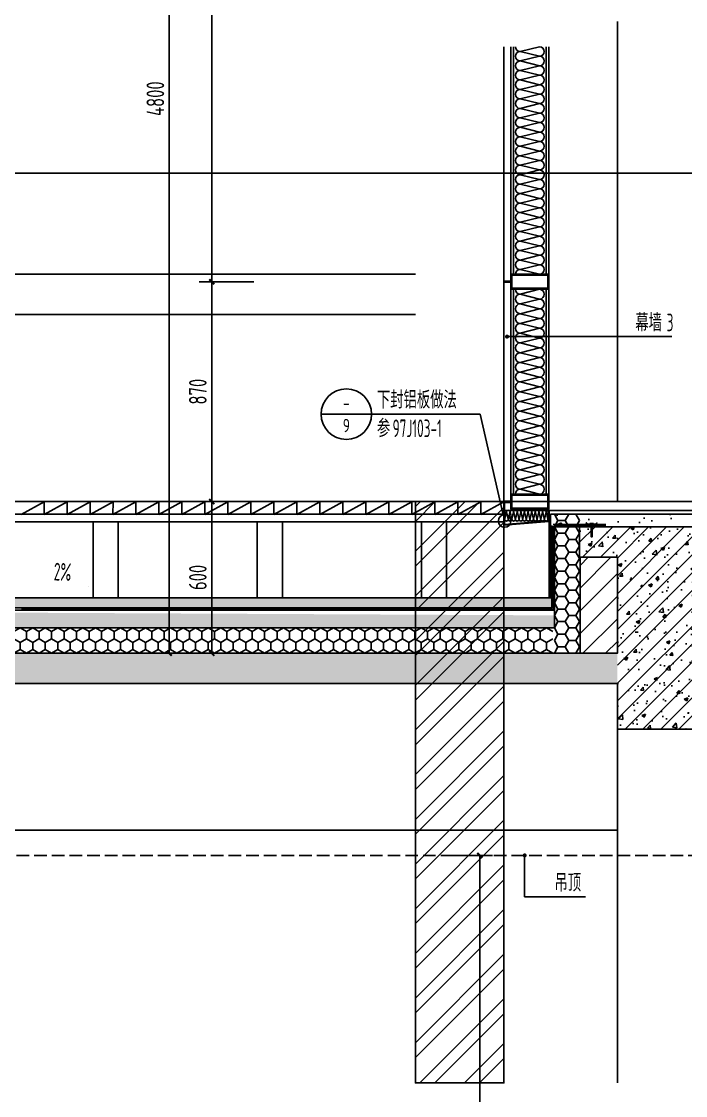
# Model space of a CAD drawing. Extents: x 198753 to 882193, y -399300 to 132460.
# Drawn here: x 384666 to 387296, y -67295 to -63045 of the extents above; entities that cross this region are included whole.
import ezdxf
from ezdxf.enums import TextEntityAlignment as Align

# ---------------------------------------------------------------- set-up
doc = ezdxf.new("R2010")
doc.units = 0
doc.header["$LTSCALE"] = 1000
doc.header["$MEASUREMENT"] = 0
doc.linetypes.add('DASH', pattern=[0.35, 0.25, -0.1])
doc.linetypes.add('DOTE', pattern=[2.42, 2, -0.2, 0.02, -0.2])
for name, color, linetype in [('00-图签', 7, 'Continuous'), ('01-标注_尺寸', 124, 'Continuous'), ('01-标注_符号', 200, 'Continuous'), ('02-TEXT_标注', 130, 'Continuous'), ('05-填充_156', 156, 'Continuous'), ('05-填充_天正', 26, 'Continuous'), ('A-D-玻璃剖线', 130, 'Continuous'), ('A-D-金属剖线', 200, 'Continuous'), ('A-D-金属看线', 205, 'Continuous'), ('A-O_屋面', 201, 'Continuous'), ('A-O_防水层', 222, 'Continuous'), ('A-STR-面层', 191, 'Continuous'), ('A-SUR_保温', 222, 'Continuous'), ('A-SUR_看线', 231, 'Continuous'), ('A-SUR_面层', 191, 'Continuous'), ('A-TECH_结构', 21, 'Continuous'), ('A-金属背板', 30, 'Continuous'), ('A_AXIS-轴线', 36, 'DOTE'), ('A_STR-砌块墙', 121, 'Continuous'), ('A_STR-砼墙', 51, 'Continuous'), ('A_STR-砼柱', 51, 'Continuous'), ('构造物', 145, 'Continuous'), ('钢龙骨', 173, 'Continuous')]:
    doc.layers.add(name, color=color, linetype=linetype)
doc.layers.add('04-不打印_辅助线', color=165, linetype='Continuous', plot=False)
doc.styles.add('_TCH_DIM', font='ROS1', dxfattribs={"width": 0.8, "bigfont": 'JD'})
doc.styles.add('_TCH_DIM_T3', font='ROS1', dxfattribs={"width": 0.8, "bigfont": 'JD'})
doc.dimstyles.new('_TCH_ARCH&&20', dxfattribs={"dimtxt": 70, "dimasz": 20, "dimexe": 50, "dimexo": 60, "dimgap": 20, "dimtad": 1, "dimdec": 0, "dimzin": 0, "dimdsep": 46, "dimtxsty": '_TCH_DIM_T3', "dimblk": 'ARCHTICK', "dimcen": 0.09, "dimclrt": 4, "dimazin": 2, "dimtfac": 1, "dimtdec": 0, "dimtix": 1, "dimtmove": 2, "dimatfit": 3, "dimfxl": 0, "dimtolj": 1, "dimtzin": 0, "dimarcsym": 0})
pattern_1 = [(45, (0, 0), (-35.355339, 35.355339), []), (50, (0, 0), (143.452037, -12.550427), [15, -165]), (355, (0, 0), (-27.750267, 150.438427), [12, -132]), (100.4514, (11.95, -1.05), (115.701876, 137.88791), [12.74804, -140.22842]), (46.1842, (0, 40), (213.44821, -33.1038), [22.5, -247.5]), (96.6356, (17.79, 37.24), (186.93254, 194.82357), [19.12206, -210.3426]), (351.1842, (0, 40), (186.93239, 194.82372), [18, -198]), (21, (20, 30), (119.38141, -80.523778), [15, -165]), (326, (20, 30), (48.663066, 145.03001), [12, -132]), (71.4514, (29.95, 23.29), (168.044526, 64.5061), [12.74804, -140.22842]), (37.5, (0, 0), (2.431971, 66.578771), [0, -130.4, 0, -134, 0, -132.5]), (7.5, (0, 0), (52.613907, 78.882342), [0, -76.4, 0, -127.4, 0, -50.5]), (327.5, (-44.6, 0), (106.764487, -4.510974), [0, -50, 0, -156, 0, -207]), (317.5, (-64.6, 0), (116.637234, 20.020996), [0, -65, 0, -103.6, 0, -147])]

# ---------------------------------------------------------------- blocks, each defined once
blk = doc.blocks.new('A$C643B6CAF')
at = {"layer": '钢龙骨', "const_width": 10}
blk.add_lwpolyline([(0, -1.6), (-28, -1.6)], dxfattribs=at)
at = {"layer": '钢龙骨'}
for points in [[(0, 28.4), (0, -31.6), (150, -31.6), (150, 28.4)], [(4, 24.4), (4, -27.6), (146, -27.6), (146, 24.4)]]:
    blk.add_lwpolyline(points, close=True, dxfattribs=at)
blk = doc.blocks.new('$LinePat$岩棉板')
at = {"color": 0}
for p, q in [((0, -17), (12, -67)), ((12, -67), (24, -17))]:
    blk.add_line(p, q, dxfattribs=at)
for centre, start, end in [((12, -17), 0, 180), ((0, -67), 270, 0), ((24, -67), 180, 270)]:
    blk.add_arc(centre, 12, start, end, dxfattribs=at)
at = {"layer": 'Defpoints'}
blk.add_point((0, 0.1), dxfattribs=at)
at = {"layer": 'Defpoints', "color": 0}
blk.add_point((24, -84), dxfattribs=at)
blk = doc.blocks.new('jrsjyur')
at = {"layer": '01-标注_符号'}
for p, q in [((-523.7, 346.2), (-723.7, 346.2)), ((-94.1, 346.2), (-523.7, 346.2)), ((-2.5, -52.5), (-94.1, 346.2))]:
    blk.add_line(p, q, dxfattribs=at)
for centre, radius in [((-623.7, 346.2), 100), ((3, -76.5), 24.7)]:
    blk.add_circle(centre, radius, dxfattribs=at)
at = {"layer": 'A-D-玻璃剖线'}
blk.add_lwpolyline([(0, 1800), (0, 0), (28, 0), (28, 1800)], dxfattribs=at)
at = {"layer": 'A-D-金属剖线'}
blk.add_lwpolyline([(178, -35), (178, -78.7), (0, -93.7), (0, 0), (28, 0), (28, -3), (3, -3), (3, -90.3), (175, -76.1), (175, -35), (178, -35)], dxfattribs=at)
at = {"layer": '钢龙骨'}
blk.add_lwpolyline([(178, 1800), (178, 0)], dxfattribs=at)
at = {"layer": 'A-SUR_保温', "xscale": 0.5966378461661732, "yscale": 0.5941895062325717, "zscale": 0.5941895062325717, "rotation": 179.999999999983}
for p in [(17.3, -80), (31.6, -80), (46, -80), (60.3, -80), (74.6, -80), (88.9, -80), (103.2, -80), (117.6, -80), (131.9, -80), (146.2, -80), (160.5, -80), (174.8, -80)]:
    blk.add_blockref('$LinePat$岩棉板', p, dxfattribs=at)
at = {"layer": '钢龙骨'}
blk.add_blockref('A$C643B6CAF', (28, 1.6), dxfattribs=at)
at = {"layer": '02-TEXT_标注', "style": '_TCH_DIM'}
for s, height, width, p in [('下封铝板做法', 69.46, 0.8, (-502.7, 368.3)), ('参', 69.5, 0.8, (-502.7, 255.2)), ('97J103-1', 70, 0.64, (-440.6, 255.2))]:
    blk.add_text(s, height=height, dxfattribs=dict(at, width=width)).set_placement(p)
for s, p, p2 in [('-', (-637.8, 364.6), (-609.5, 364.6)), ('9', (-637.8, 274.8), (-609.5, 274.8))]:
    blk.add_text(s, height=53, dxfattribs=at).set_placement(p, p2, align=Align.FIT)
blk = doc.blocks.new('*U174')
at = {"layer": '05-填充_156'}
h = blk.add_hatch(dxfattribs=at)
h.set_pattern_fill('金属', color=256, scale=50)
h.set_pattern_definition([(45, (-150, -1800), (-88.388, 88.388), []), (45, (-91.07, -1800), (-88.388, 88.388), [])])
h.paths.add_polyline_path([(-350, 0), (0, 0), (0, -2300), (-350, -2300)])
at = {"layer": 'A-SUR_看线', "color": 8}
blk.add_lwpolyline([(-350, 0), (0, 0), (0, -2300), (-350, -2300)], close=True, dxfattribs=at)
blk = doc.blocks.new('A$C1C2A6847')
for p, q in [((52, 23.1), (55, 28.3)), ((52, 19.1), (55, 14)), ((55, 28.3), (55, 14))]:
    blk.add_line(p, q)
for points in [[(0, 21.1), (2, 23.1), (52, 23.1), (52, 19.1), (2, 19.1), (0, 21.1)], [(56, 42.1), (51, 37.1), (51, 5.1), (56, 0.1)], [(56.7, 41.4), (52, 36.7), (52, 26.6)], [(52, 25.6), (52, 16.6)], [(52, 15.6), (52, 5.6), (56.7, 0.9)]]:
    blk.add_lwpolyline(points)
for centre, start, end in [((52, 26.1), 270, 90), ((52, 16.1), 270, 90), ((56.4, 41.8), 315, 135), ((56.4, 0.5), 225, 45)]:
    blk.add_arc(centre, 0.5, start, end)
blk = doc.blocks.new('*U165')
at = {"layer": 'A-金属背板'}
for points in [[(0, -900), (0, 0)], [(10, 0), (10, -900)], [(140, -900), (140, 0)], [(150, 0), (150, -900)]]:
    blk.add_lwpolyline(points, dxfattribs=at)
at = {"layer": 'A-SUR_保温', "xscale": 1.562499998697917, "yscale": 1.544892716204687, "zscale": 1.544892716204687, "rotation": 269.9999999999898}
for p in [(140, 0), (140, -37.5), (140, -75), (140, -112.5), (140, -150), (140, -187.5), (140, -225), (140, -262.5), (140, -300), (140, -337.5), (140, -375), (140, -412.5), (140, -450), (140, -487.5), (140, -525), (140, -562.5), (140, -600), (140, -637.5), (140, -675), (140, -712.5), (140, -750), (140, -787.5), (140, -825), (140, -862.5)]:
    blk.add_blockref('$LinePat$岩棉板', p, dxfattribs=at)
blk = doc.blocks.new('*U166')
at = {"layer": 'A-金属背板'}
for points in [[(0, -810.3), (0, 0)], [(10, 0), (10, -810.3)], [(140, -810.3), (140, 0)], [(150, 0), (150, -810.3)]]:
    blk.add_lwpolyline(points, dxfattribs=at)
at = {"layer": 'A-SUR_保温', "xscale": 1.607755737601818, "yscale": 1.544892716204687, "zscale": 1.544892716204687, "rotation": 269.9999999999879}
for p in [(140, 0), (140, -38.6), (140, -77.2), (140, -115.8), (140, -154.3), (140, -192.9), (140, -231.5), (140, -270.1), (140, -308.7), (140, -347.3), (140, -385.9), (140, -424.4), (140, -463), (140, -501.6), (140, -540.2), (140, -578.8), (140, -617.4), (140, -656), (140, -694.6), (140, -733.1), (140, -771.7)]:
    blk.add_blockref('$LinePat$岩棉板', p, dxfattribs=at)
blk = doc.blocks.new('hgfuhtry4')
at = {"layer": 'A-D-金属看线'}
for p, q in [((-300, 450), (3550, 450)), ((-122, 50.2), (3550, 50.2)), ((167.9, -110), (3550, -110))]:
    blk.add_line(p, q, dxfattribs=at)
blk = doc.blocks.new('_ArchTick')
at = {"color": 0, "linetype": 'ByBlock', "const_width": 0.4}
blk.add_lwpolyline([(-0.5, -0.5), (0.5, 0.5)], dxfattribs=at)
blk = doc.blocks.new('*D1580')
at = {"layer": '01-标注_尺寸', "color": 0, "lineweight": -2, "transparency": 16777216}
for p, q in [((386357.5, -66344.9), (386531.3, -66344.9)), ((386481.3, -69144.9), (386481.3, -66344.9)), ((386357.5, -69144.9), (386531.3, -69144.9))]:
    blk.add_line(p, q, dxfattribs=at)
at = {"layer": 'Defpoints', "color": 0, "transparency": 16777216}
for p in [(386297.5, -66344.9), (386481.3, -66344.9), (386297.5, -69144.9)]:
    blk.add_point(p, dxfattribs=at)
at = {"layer": '01-标注_尺寸', "color": 0, "lineweight": -2, "transparency": 16777216, "xscale": 20, "yscale": 20, "zscale": 20}
for p, rotation in [((386481.3, -66344.9), 90), ((386481.3, -69144.9), 270)]:
    blk.add_blockref('_ArchTick', p, dxfattribs=dict(at, rotation=rotation))
at = {"layer": '01-标注_尺寸', "color": 4, "transparency": 16777216, "insert": (386426.3, -68139.8), "char_height": 70, "attachment_point": 5, "rotation": 90, "style": '_TCH_DIM_T3'}
blk.add_mtext('\\A1;2800', dxfattribs=at)
blk = doc.blocks.new('$LinePat$防水层2')
at = {"color": 0}
blk.add_line((0, 0), (600, 0), dxfattribs=at)
blk.add_solid([(150, 0), (450, 0), (150, -100), (450, -100)], dxfattribs=at)
blk = doc.blocks.new('$LinePat$空心砌块')
at = {"color": 0}
for p in [(0, -300), (536, -300)]:
    blk.add_line(p, (536, 0), dxfattribs=at)
blk = doc.blocks.new('$LinePat$聚苯板')
at = {"color": 0}
for p, q in [((14.8, -8.6), (0, 0)), ((29.7, 0), (14.8, -8.6)), ((14.8, -8.6), (14.8, -25.7)), ((14.8, -25.7), (0, -34.3)), ((0, -34.3), (0, -51.4)), ((29.7, -34.3), (14.8, -25.7)), ((0, -51.4), (14.8, -60)), ((14.8, -60), (29.7, -51.4))]:
    blk.add_line(p, q, dxfattribs=at)
blk = doc.blocks.new('*D1601')
at = {"layer": '01-标注_尺寸', "color": 0, "lineweight": -2, "transparency": 16777216}
for p, q in [((385586.4, -61674.9), (385369.9, -61674.9)), ((385419.9, -64074.7), (385419.9, -61674.9)), ((385586.4, -64074.7), (385369.9, -64074.7))]:
    blk.add_line(p, q, dxfattribs=at)
at = {"layer": 'Defpoints', "color": 0, "transparency": 16777216}
for p in [(385419.9, -61674.9), (385646.4, -61674.9), (385646.4, -64074.7)]:
    blk.add_point(p, dxfattribs=at)
at = {"layer": '01-标注_尺寸', "color": 0, "lineweight": -2, "transparency": 16777216, "xscale": 20, "yscale": 20, "zscale": 20}
for p, rotation in [((385419.9, -61674.9), 90), ((385419.9, -64074.7), 270)]:
    blk.add_blockref('_ArchTick', p, dxfattribs=dict(at, rotation=rotation))
at = {"layer": '01-标注_尺寸', "color": 4, "transparency": 16777216, "insert": (385364.9, -62500.2), "char_height": 70, "attachment_point": 5, "rotation": 90, "style": '_TCH_DIM_T3'}
blk.add_mtext('\\A1;2400', dxfattribs=at)
blk = doc.blocks.new('*D1602')
at = {"layer": '01-标注_尺寸', "color": 0, "lineweight": -2, "transparency": 16777216}
for p, q in [((385586.4, -64074.7), (385369.9, -64074.7)), ((385419.9, -64944.9), (385419.9, -64074.7)), ((385586.4, -64944.9), (385369.9, -64944.9))]:
    blk.add_line(p, q, dxfattribs=at)
at = {"layer": 'Defpoints', "color": 0, "transparency": 16777216}
for p in [(385419.9, -64074.7), (385646.4, -64074.7), (385646.4, -64944.9)]:
    blk.add_point(p, dxfattribs=at)
at = {"layer": '01-标注_尺寸', "color": 0, "lineweight": -2, "transparency": 16777216, "xscale": 20, "yscale": 20, "zscale": 20}
for p, rotation in [((385419.9, -64074.7), 90), ((385419.9, -64944.9), 270)]:
    blk.add_blockref('_ArchTick', p, dxfattribs=dict(at, rotation=rotation))
at = {"layer": '01-标注_尺寸', "color": 4, "transparency": 16777216, "insert": (385364.9, -64509.8), "char_height": 70, "attachment_point": 5, "rotation": 90, "style": '_TCH_DIM_T3'}
blk.add_mtext('\\A1;870', dxfattribs=at)
blk = doc.blocks.new('*D1603')
at = {"layer": '01-标注_尺寸', "color": 0, "lineweight": -2, "transparency": 16777216}
for p, q in [((385586.4, -64944.9), (385369.9, -64944.9)), ((385419.9, -65544.9), (385419.9, -64944.9)), ((385586.4, -65544.9), (385369.9, -65544.9))]:
    blk.add_line(p, q, dxfattribs=at)
at = {"layer": 'Defpoints', "color": 0, "transparency": 16777216}
for p in [(385419.9, -64944.9), (385646.4, -64944.9), (385646.4, -65544.9)]:
    blk.add_point(p, dxfattribs=at)
at = {"layer": '01-标注_尺寸', "color": 0, "lineweight": -2, "transparency": 16777216, "xscale": 20, "yscale": 20, "zscale": 20}
for p, rotation in [((385419.9, -64944.9), 90), ((385419.9, -65544.9), 270)]:
    blk.add_blockref('_ArchTick', p, dxfattribs=dict(at, rotation=rotation))
at = {"layer": '01-标注_尺寸', "color": 4, "transparency": 16777216, "insert": (385364.9, -65244.9), "char_height": 70, "attachment_point": 5, "rotation": 90, "style": '_TCH_DIM_T3'}
blk.add_mtext('\\A1;600', dxfattribs=at)
blk = doc.blocks.new('*D1730')
at = {"layer": '01-标注_尺寸', "color": 0, "lineweight": -2, "transparency": 16777216}
for p, q in [((385418.2, -60744.9), (385201.7, -60744.9)), ((385251.7, -65544.9), (385251.7, -60744.9)), ((385418.2, -65544.9), (385201.7, -65544.9))]:
    blk.add_line(p, q, dxfattribs=at)
at = {"layer": 'Defpoints', "color": 0, "transparency": 16777216}
for p in [(385251.7, -60744.9), (385478.2, -60744.9), (385478.2, -65544.9)]:
    blk.add_point(p, dxfattribs=at)
at = {"layer": '01-标注_尺寸', "color": 0, "lineweight": -2, "transparency": 16777216, "xscale": 20, "yscale": 20, "zscale": 20}
for p, rotation in [((385251.7, -60744.9), 90), ((385251.7, -65544.9), 270)]:
    blk.add_blockref('_ArchTick', p, dxfattribs=dict(at, rotation=rotation))
at = {"layer": '01-标注_尺寸', "color": 4, "transparency": 16777216, "insert": (385196.7, -63350.4), "char_height": 70, "attachment_point": 5, "rotation": 90, "style": '_TCH_DIM_T3'}
blk.add_mtext('\\A1;4800', dxfattribs=at)

msp = doc.modelspace()

# ---------------------------------------------------------------- hatches: boundary and pattern name
at = {"layer": '05-填充_天正'}
h = msp.add_hatch(dxfattribs=at)
h.set_pattern_fill('混凝土', color=256, scale=20, style=0)
h.set_pattern_definition([(50, (0, 0), (143.452037, -12.550427), [15, -165]), (355, (0, 0), (-27.750267, 150.438427), [12, -132]), (100.4514, (11.95, -1.05), (115.701876, 137.88791), [12.74804, -140.22842]), (46.1842, (0, 40), (213.44821, -33.1038), [22.5, -247.5]), (96.6356, (17.79, 37.24), (186.93254, 194.82357), [19.12206, -210.3426]), (351.1842, (0, 40), (186.93239, 194.82372), [18, -198]), (21, (20, 30), (119.38141, -80.523778), [15, -165]), (326, (20, 30), (48.663066, 145.03001), [12, -132]), (71.4514, (29.95, 23.29), (168.044526, 64.5061), [12.74804, -140.22842]), (37.5, (0, 0), (2.431971, 66.578771), [0, -130.4, 0, -134, 0, -132.5]), (7.5, (0, 0), (52.613907, 78.882342), [0, -76.4, 0, -127.4, 0, -50.5]), (327.5, (-44.6, 0), (106.764487, -4.510974), [0, -50, 0, -156, 0, -207]), (317.5, (-64.6, 0), (116.637234, 20.020996), [0, -65, 0, -103.6, 0, -147])])
h.paths.add_polyline_path([(386761.7, -64994.9), (386761.7, -65044.9), (387376.7, -65044.9), (387376.7, -64994.9)])
h = msp.add_hatch(dxfattribs=at)
h.set_pattern_fill('钢筋混凝土', color=256, scale=20, style=0)
h.set_pattern_definition(pattern_1)
h.paths.add_polyline_path([(387026.7, -65164.9), (387026.7, -65044.9), (386876.7, -65044.9), (386876.7, -65164.9)])
h = msp.add_hatch(dxfattribs=at)
h.set_pattern_fill('钢筋混凝土', color=256, scale=20, style=0)
h.set_pattern_definition(pattern_1)
h.paths.add_polyline_path([(387026.7, -65844.9), (387426.7, -65844.9), (387426.7, -65044.9), (387026.7, -65044.9)])
h = msp.add_hatch(dxfattribs=at)
h.set_pattern_fill('钢筋混凝土', color=256, scale=20, style=0)
h.set_pattern_definition(pattern_1)
h.paths.add_polyline_path([(387026.7, -65664.9), (387026.7, -65544.9), (382876.7, -65544.9), (382876.7, -65664.9)])
at = {"layer": 'A-SUR_保温'}
h = msp.add_hatch(dxfattribs=at)
h.set_pattern_fill('ANSI31', color=26, scale=40)
h.set_pattern_definition([(45, (362287.214, -77844.9), (-44.90128, 44.90128), [])])
h.paths.add_polyline_path([(386878.5, -65164.9), (387026.7, -65164.9), (387026.7, -65544.9), (386878.5, -65544.9)])
h = msp.add_hatch(dxfattribs=at)
h.set_pattern_fill('混凝土', color=26, scale=15)
h.set_pattern_definition([(50, (293572.1, 336778.2), (107.589027, -9.41282), [11.25, -123.75]), (355, (293572.1, 336778.2), (-20.8127, 112.82882), [9, -99]), (100.4514, (293581.07, 336777.41), (86.776407, 103.41593), [9.561029, -105.171317]), (46.1842, (293572.1, 336808.2), (160.086157, -24.827852), [16.875, -185.625]), (96.6356, (293585.44, 336806.13), (140.199406, 146.11768), [14.34154, -157.75695]), (351.1842, (293572.1, 336808.2), (140.19929, 146.11779), [13.5, -148.5]), (21, (293587.1, 336800.7), (89.536058, -60.392834), [11.25, -123.75]), (326, (293587.1, 336800.7), (36.4973, 108.772507), [9, -99]), (71.4514, (293594.56, 336795.66), (126.033394, 48.379575), [9.561029, -105.171317]), (37.5, (293572.102, 336778.197), (1.8239783, 49.934078), [0, -97.8, 0, -100.5, 0, -99.375]), (7.5, (293572.1, 336778.2), (39.4604306, 59.161757), [0, -57.3, 0, -95.55, 0, -37.875]), (327.5, (293538.652, 336778.197), (80.0733654, -3.3832308), [0, -37.5, 0, -117, 0, -155.25]), (317.5, (293523.65, 336778.2), (87.477925, 15.015747), [0, -48.75, 0, -77.7, 0, -110.25])])
h.paths.add_polyline_path([(386776.7, -65365), (386776.7, -65325), (382796.8, -65325.2), (382796.5, -65365.3)])
h = msp.add_hatch(dxfattribs=at)
h.set_pattern_fill('加气混凝土', color=26, scale=20)
h.set_pattern_definition([(0, (413801.65, 332549.66), (120, 240), [0, -240]), (0, (413661.25, 332517.26), (120, 240), [0, -240]), (0, (413739.25, 332514.86), (120, 240), [0, -240]), (0, (413824.45, 332585.66), (120, 240), [0, -240]), (0, (413724.85, 332502.86), (120, 240), [0, -240]), (0, (413848.45, 332736.86), (120, 240), [0, -240]), (0, (413775.25, 332717.66), (120, 240), [0, -240]), (0, (413813.65, 332687.66), (120, 240), [0, -240]), (0, (413618.05, 332682.86), (120, 240), [0, -240]), (0, (413735.65, 332672.06), (120, 240), [0, -240]), (0, (413690.05, 332610.86), (120, 240), [0, -240]), (0, (413692.45, 332520.86), (120, 240), [0, -240]), (0, (413782.45, 332511.26), (120, 240), [0, -240]), (0, (413848.45, 332616.86), (120, 240), [0, -240]), (0, (413624.05, 332579.66), (120, 240), [0, -240]), (0, (413644.45, 332620.46), (120, 240), [0, -240]), (0, (413738.05, 332603.66), (120, 240), [0, -240]), (0, (413704.45, 332568.86), (120, 240), [0, -240]), (0, (413685.25, 332648.06), (120, 240), [0, -240]), (0, (413715.25, 332738.06), (120, 240), [0, -240]), (0, (413633.65, 332529.26), (120, 240), [0, -240]), (0, (413765.65, 332688.86), (120, 240), [0, -240]), (0, (413654.05, 332692.46), (120, 240), [0, -240]), (0, (413634.85, 332723.66), (120, 240), [0, -240]), (130.601294, (413833.706, 332661.719), (-599.99999337, 720.00000315), [10.53662, -4414.8444]), (18.434949, (413816.563, 332666.29), (599.9999978, 239.9999982), [10.8421, -1507.05116]), (90, (413816.56, 332656), (120, 240), [10.28571, -469.71426]), (161.565051, (413826.85, 332652.576), (-600.000003, 239.999982), [10.8421, -1507.05116]), (53.130102, (413826.85, 332652.576), (120, 240), [11.42857, -1188.5714]), (135, (413835.99, 332530.29), (-120.000015, 239.999984), [9.69746, -669.12504]), (45, (413822.28, 332530.29), (120, 239.999999), [9.69746, -669.12504]), (135, (413829.135, 332523.43), (-120.000015, 239.999984), [9.69746, -669.12504]), (45, (413829.135, 332523.43), (120, 239.999999), [9.69746, -669.12504]), (116.56505, (413720.56, 332691.43), (-2e-05, 479.99999), [12.77753, -255.5506]), (180, (413714.85, 332702.86), (-120, 240), [13.71429, -226.2857]), (63.43495, (413695.42, 332691.43), (1e-06, 480), [12.77753, -255.5506]), (116.56505, (413701.13, 332680), (-2e-05, 479.99999), [12.77753, -255.5506]), (0, (413701.13, 332680), (120, 240), [13.71429, -226.2857]), (63.43495, (413714.85, 332680), (1e-06, 480), [12.77753, -255.5506]), (107.102728, (413810.849, 332610.29), (-359.99998624, 1200.00000194), [15.54454, -6513.161]), (143.972626, (413806.277, 332625.147), (-2279.9999711, 1679.9999981), [15.54454, -3248.808]), (180, (413793.7, 332634.3), (-120, 240), [14.85714, -225.14284]), (36.0273733, (413766.277, 332625.147), (2279.99998315, 1679.9999819), [15.54454, -3248.808]), (71.565051, (413761.706, 332611.433), (360.000002, 1199.999998), [14.45613, -1503.43712]), (107.102728, (413766.2775, 332596.576), (-359.99998624, 1200.00000194), [15.54454, -6513.161]), (143.972626, (413778.849, 332587.433), (-2279.9999711, 1679.9999981), [15.54454, -3248.808]), (0, (413778.85, 332587.43), (120, 240), [14.85714, -225.14284]), (36.0273733, (413793.706, 332587.433), (2279.99998315, 1679.9999819), [15.54454, -3248.808]), (71.565051, (413806.277, 332596.576), (360.000002, 1199.999998), [14.45613, -1503.43712]), (150.255118, (413813.135, 332722.29), (-360.0000009, 239.999997), [9.21401, -1925.72784]), (90, (413805.13, 332717.72), (120, 240), [9.14286, -470.8571]), (29.744881, (413805.135, 332717.72), (360.0000002, 239.9999989), [9.21401, -1925.72784]), (116.56505, (413757.13, 332552), (-2e-05, 479.99999), [12.77753, -255.5506]), (168.690067, (413751.42, 332563.433), (-1080.0000008, 239.999994), [11.6549, -2435.8742]), (41.185925, (413730.849, 332557.719), (2999.99998182, 2639.9999769), [12.14874, -5090.3208]), (90, (413730.85, 332546.29), (120, 240), [11.42857, -468.5714]), (138.814074, (413739.992, 332538.29), (-2999.99994668, 2640.0000168), [12.14874, -5090.3208]), (16.6992442, (413739.992, 332538.29), (3959.9999702, 1199.99998743), [11.93178, -4999.415]), (60.945396, (413751.42, 332541.719), (119.99999968, 239.99999788), [11.76643, -4930.1358]), (109.983106, (413656.563, 332652.576), (-600.00000226, 1679.99999555), [13.3768, -5604.879]), (155.556045, (413651.992, 332665.147), (-1560.00000595, 719.99998504), [13.8092, -5786.0526]), (24.4439547, (413626.849, 332665.147), (1560.00000078, 719.99999654), [13.8092, -5786.0526]), (70.0168934, (413622.277, 332652.576), (600.0000018, 1679.99999583), [13.3768, -5604.879]), (109.983106, (413626.849, 332640.004), (-600.00000226, 1679.99999555), [13.3768, -5604.879]), (160.016893, (413639.42, 332635.433), (-600.0000004, 239.9999891), [13.3768, -2795.751]), (19.9831065, (413639.42, 332635.433), (599.9999967, 239.9999996), [13.3768, -2795.751]), (70.0168934, (413651.992, 332640.004), (600.0000018, 1679.99999583), [13.3768, -5604.879]), (122.005383, (413745.706, 332630.862), (-120.0000161, 239.9999877), [10.78169, -2253.3736]), (18.434949, (413729.706, 332636.576), (599.9999978, 239.9999982), [10.8421, -1507.05116]), (90, (413729.71, 332626.29), (120, 240), [10.28571, -469.71426]), (161.565051, (413739.99, 332622.86), (-600.000003, 239.999982), [10.8421, -1507.05116]), (54.462322, (413739.992, 332622.862), (839.9999988, 1199.9999982), [9.83123, -4119.2846]), (116.56505, (413676, 332572.58), (-2e-05, 479.99999), [12.77753, -255.5506]), (180, (413670.28, 332584), (-120, 240), [12.57143, -227.42856]), (59.0362434, (413650.849, 332572.576), (120.0000004, 239.9999988), [13.32789, -2785.5288]), (120.963756, (413657.706, 332561.147), (-120.0000164, 239.999989), [13.32789, -2785.5288]), (0, (413657.7, 332561.15), (120, 240), [12.57143, -227.42856]), (63.43495, (413670.28, 332561.15), (1e-06, 480), [12.77753, -255.5506])])
h.paths.add_polyline_path([(386776.7, -65444.9), (386776.7, -65395), (382826.9, -65375.2), (382826.7, -65444.9)])

# ---------------------------------------------------------------- linework, layer by layer
at = {"layer": '01-标注_符号'}
for p, q in [((386659.2, -66344.8), (386659.2, -66508.7)), ((386659.2, -66508.7), (386899.6, -66508.7))]:
    msp.add_line(p, q, dxfattribs=at)
at = {"layer": '01-标注_符号', "const_width": 8}
for points in [[(386593.5, -64291.8, 1), (386585.5, -64291.8, 1)], [(386659.2, -66340.8, 1), (386659.2, -66348.8, 1)]]:
    msp.add_lwpolyline(points, format="xyb", close=True, dxfattribs=at)
at = {"layer": '01-标注_符号'}
msp.add_lwpolyline([(387242.4, -64291.8), (386589.5, -64291.8)], dxfattribs=at)
msp.add_lwpolyline([(384712.1, -65275, 0, 0, 0), (384870.8, -65280.1, 16, 0, 0), (384930.7, -65282.1, 0, 0, 0)], format="xyseb", dxfattribs=at)
at = {"layer": '04-不打印_辅助线', "color": 251}
for p, q in [((418057.9, -63644.9), (342773.5, -63644.9)), ((418057.9, -64944.9), (338573.5, -64944.9))]:
    msp.add_line(p, q, dxfattribs=at)
at = {"layer": 'A-O_屋面'}
for p, q in [((386756.7, -65325.3), (386756.7, -64979.9)), ((382843.9, -65024.9), (386576.7, -65025)), ((386761.7, -65325.3), (386761.7, -64994.9)), ((386878.5, -65164.9), (386878.5, -65544.9)), ((382796.9, -65324.9), (386776.7, -65325.3)), ((382796.9, -65374.9), (386776.7, -65374.9))]:
    msp.add_line(p, q, dxfattribs=at)
for points in [[(382844, -64944.9), (386576.7, -64944.9), (386576.7, -64995), (382844, -64995)], [(384950, -65025.1), (384950, -65325.1), (385050, -65325.1), (385050, -65025.1), (384950, -65025.1)], [(385600, -65025.2), (385600, -65325.2), (385700, -65325.2), (385700, -65025.2), (385600, -65025.2)], [(386250, -65025.3), (386250, -65325.3), (386350, -65325.3), (386350, -65025.3), (386250, -65025.3)]]:
    msp.add_lwpolyline(points, close=True, dxfattribs=at)
msp.add_lwpolyline([(382796.7, -65444.9), (386776.7, -65444.9), (386776.7, -65039.9)], dxfattribs=at)
at = {"layer": 'A-O_防水层'}
for points in [[(382796.9, -64300.3), (382796.9, -65339.9, 0.49936), (382831.9, -65374.9), (386776.7, -65374.9)], [(382806.9, -64644.9), (382806.9, -65339.9, 0.414214), (382831.9, -65364.9), (386766.6, -65364.9)]]:
    msp.add_lwpolyline(points, format="xyb", dxfattribs=at)
at = {"layer": 'A-STR-面层'}
msp.add_lwpolyline([(386579.7, -64979.9), (388757.9, -64979.9)], dxfattribs=at)
at = {"layer": 'A-STR-面层', "linetype": 'DASH', "ltscale": 0.5}
msp.add_lwpolyline([(386754.7, -64944.9), (388757.9, -64944.9)], dxfattribs=at)
at = {"layer": 'A-STR-面层', "linetype": 'DASH', "ltscale": 0.2}
msp.add_lwpolyline([(388756.7, -66344.9), (382776.7, -66344.9), (382776.7, -65944.9), (382554.7, -65944.9)], dxfattribs=at)
at = {"layer": 'A-SUR_面层'}
for p, q in [((386761.7, -64994.9), (387376.7, -64994.9)), ((386761.7, -65044.9), (387026.7, -65044.9))]:
    msp.add_line(p, q, dxfattribs=at)
at = {"layer": 'A-TECH_结构'}
for points in [[(387026.7, -63044.9), (387026.7, -64944.9)], [(387026.7, -65664.9), (387026.7, -67244.9)], [(382776.7, -66244.9), (387026.7, -66244.9)]]:
    msp.add_lwpolyline(points, dxfattribs=at)
at = {"layer": 'A_AXIS-轴线', "ltscale": 0.4}
msp.add_line((383559, -64944.9), (389184.5, -64944.9), dxfattribs=at)
at = {"layer": 'A_STR-砌块墙'}
msp.add_lwpolyline([(386878.5, -65164.9), (387026.7, -65164.9), (387026.7, -65544.9), (386878.5, -65544.9)], close=True, dxfattribs=at)
at = {"layer": 'A_STR-砼墙'}
for p, q in [((386876.7, -65044.9), (387026.7, -65044.9)), ((386876.7, -65044.9), (386876.7, -65164.9)), ((386876.7, -65164.9), (387026.7, -65164.9)), ((382876.7, -65544.9), (387026.7, -65544.9)), ((382876.7, -65664.9), (387026.7, -65664.9))]:
    msp.add_line(p, q, dxfattribs=at)
at = {"layer": 'A_STR-砼柱'}
for p, q in [((387426.7, -65044.9), (387026.7, -65044.9)), ((387026.7, -65164.9), (387026.7, -65544.9)), ((387026.7, -65664.9), (387026.7, -65844.9)), ((387026.7, -65844.9), (387426.7, -65844.9))]:
    msp.add_line(p, q, dxfattribs=at)

# ---------------------------------------------------------------- block references
for name, p in [('jrsjyur', (386576.7, -64945)), ('*U165', (386604.7, -63145)), ('*U166', (386604.7, -64104.7))]:
    msp.add_blockref(name, p)
at = {"layer": '00-图签'}
for name, p in [('hgfuhtry4', (382676.7, -64094.9)), ('*U174', (386576.7, -64944.9))]:
    msp.add_blockref(name, p, dxfattribs=at)
at = {"layer": 'A-O_防水层', "yscale": 0.05, "zscale": 0.05}
for p, xscale, rotation in [((386766.7, -65072.4), 0.05416217871714616, 89.99999999971266), ((386771.7, -65034.9), 0.05805503541361152, 7.101014438999598e-09), ((386771.7, -65077.4), 0.05418176158937665, 89.99999999974354), ((386776.7, -65039.9), 0.05666614652483583, 359.9999999906651), ((386806.5, -65034.9), 0.05805503541361152, 7.101014438999598e-09), ((386810.7, -65039.9), 0.05666614652483583, 359.9999999906651), ((386841.3, -65034.9), 0.05805503541361152, 7.101014438999598e-09), ((386844.7, -65039.9), 0.05666614652483583, 359.9999999906651), ((386876.2, -65034.9), 0.05805503541361152, 7.101014438999598e-09), ((386878.7, -65039.9), 0.05666614652483583, 359.9999999906651), ((386911, -65034.9), 0.05805503541361152, 7.101014438999598e-09), ((386912.7, -65039.9), 0.05666614652483583, 359.9999999906651), ((386945.8, -65034.9), 0.05805503541361152, 7.101014438999598e-09), ((386946.7, -65039.9), 0.05666614652483583, 359.9999999906651), ((386766.7, -65104.9), 0.05416217871714616, 89.99999999971266), ((386766.7, -65137.4), 0.05416217871714616, 89.99999999971266), ((386771.7, -65109.9), 0.05418176158937665, 89.99999999974354), ((386771.7, -65142.4), 0.05418176158937665, 89.99999999974354), ((386766.7, -65169.9), 0.05416217871714616, 89.99999999971266), ((386771.7, -65174.9), 0.05418176158937665, 89.99999999974354), ((386766.7, -65202.4), 0.05416217871714616, 89.99999999971266), ((386771.7, -65207.4), 0.05418176158937665, 89.99999999974354), ((386766.7, -65234.9), 0.05416217871714616, 89.99999999971266), ((386766.7, -65267.4), 0.05416217871714616, 89.99999999971266), ((386771.7, -65240), 0.05418176158937665, 89.99999999974354), ((386766.7, -65299.9), 0.05416217871714616, 89.99999999971266), ((386771.7, -65272.5), 0.05418176158937665, 89.99999999974354), ((386771.7, -65305), 0.05418176158937665, 89.99999999974354), ((386766.7, -65332.4), 0.05416217871714616, 89.99999999971266), ((386771.7, -65337.5), 0.05418176158937665, 89.99999999974354), ((384663.2, -65364.9), 0.05003468256580298, 359.9999999999922), ((384693.2, -65364.9), 0.05003468256580298, 359.9999999999922), ((384723.3, -65364.9), 0.05003468256580298, 359.9999999999922), ((384753.3, -65364.9), 0.05003468256580298, 359.9999999999922), ((384783.3, -65364.9), 0.05003468256580298, 359.9999999999922), ((384813.3, -65364.9), 0.05003468256580298, 359.9999999999922), ((384843.3, -65364.9), 0.05003468256580298, 359.9999999999922), ((384873.4, -65364.9), 0.05003468256580298, 359.9999999999922), ((384903.4, -65364.9), 0.05003468256580298, 359.9999999999922), ((384933.4, -65364.9), 0.05003468256580298, 359.9999999999922), ((384963.4, -65364.9), 0.05003468256580298, 359.9999999999922), ((384993.4, -65364.9), 0.05003468256580298, 359.9999999999922), ((385023.5, -65364.9), 0.05003468256580298, 359.9999999999922), ((385053.5, -65364.9), 0.05003468256580298, 359.9999999999922), ((385083.5, -65364.9), 0.05003468256580298, 359.9999999999922), ((385113.5, -65364.9), 0.05003468256580298, 359.9999999999922), ((385143.5, -65364.9), 0.05003468256580298, 359.9999999999922), ((385173.6, -65364.9), 0.05003468256580298, 359.9999999999922), ((385203.6, -65364.9), 0.05003468256580298, 359.9999999999922), ((385233.6, -65364.9), 0.05003468256580298, 359.9999999999922), ((385263.6, -65364.9), 0.05003468256580298, 359.9999999999922), ((385293.6, -65364.9), 0.05003468256580298, 359.9999999999922), ((385323.7, -65364.9), 0.05003468256580298, 359.9999999999922), ((385353.7, -65364.9), 0.05003468256580298, 359.9999999999922), ((385383.7, -65364.9), 0.05003468256580298, 359.9999999999922), ((385413.7, -65364.9), 0.05003468256580298, 359.9999999999922), ((385443.8, -65364.9), 0.05003468256580298, 359.9999999999922), ((385473.8, -65364.9), 0.05003468256580298, 359.9999999999922), ((385503.8, -65364.9), 0.05003468256580298, 359.9999999999922), ((385533.8, -65364.9), 0.05003468256580298, 359.9999999999922), ((385563.8, -65364.9), 0.05003468256580298, 359.9999999999922), ((385593.9, -65364.9), 0.05003468256580298, 359.9999999999922), ((385623.9, -65364.9), 0.05003468256580298, 359.9999999999922), ((385653.9, -65364.9), 0.05003468256580298, 359.9999999999922), ((385683.9, -65364.9), 0.05003468256580298, 359.9999999999922), ((385713.9, -65364.9), 0.05003468256580298, 359.9999999999922), ((385744, -65364.9), 0.05003468256580298, 359.9999999999922), ((385774, -65364.9), 0.05003468256580298, 359.9999999999922), ((385804, -65364.9), 0.05003468256580298, 359.9999999999922), ((385834, -65364.9), 0.05003468256580298, 359.9999999999922), ((385864, -65364.9), 0.05003468256580298, 359.9999999999922), ((385894.1, -65364.9), 0.05003468256580298, 359.9999999999922), ((385924.1, -65364.9), 0.05003468256580298, 359.9999999999922), ((385954.1, -65364.9), 0.05003468256580298, 359.9999999999922), ((385984.1, -65364.9), 0.05003468256580298, 359.9999999999922), ((386014.1, -65364.9), 0.05003468256580298, 359.9999999999922), ((386044.2, -65364.9), 0.05003468256580298, 359.9999999999922), ((386074.2, -65364.9), 0.05003468256580298, 359.9999999999922), ((386104.2, -65364.9), 0.05003468256580298, 359.9999999999922), ((386134.2, -65364.9), 0.05003468256580298, 359.9999999999922), ((386164.3, -65364.9), 0.05003468256580298, 359.9999999999922), ((386194.3, -65364.9), 0.05003468256580298, 359.9999999999922), ((386224.3, -65364.9), 0.05003468256580298, 359.9999999999922), ((386254.3, -65364.9), 0.05003468256580298, 359.9999999999922), ((386284.3, -65364.9), 0.05003468256580298, 359.9999999999922), ((386314.4, -65364.9), 0.05003468256580298, 359.9999999999922), ((386344.4, -65364.9), 0.05003468256580298, 359.9999999999922), ((386374.4, -65364.9), 0.05003468256580298, 359.9999999999922), ((386404.4, -65364.9), 0.05003468256580298, 359.9999999999922), ((386434.4, -65364.9), 0.05003468256580298, 359.9999999999922), ((386464.5, -65364.9), 0.05003468256580298, 359.9999999999922), ((386494.5, -65364.9), 0.05003468256580298, 359.9999999999922), ((386524.5, -65364.9), 0.05003468256580298, 359.9999999999922), ((386554.5, -65364.9), 0.05003468256580298, 359.9999999999922), ((386584.5, -65364.9), 0.05003468256580298, 359.9999999999922), ((386614.6, -65364.9), 0.05003468256580298, 359.9999999999922), ((386644.6, -65364.9), 0.05003468256580298, 359.9999999999922), ((386674.6, -65364.9), 0.05003468256580298, 359.9999999999922), ((386704.6, -65364.9), 0.05003468256580298, 359.9999999999922), ((386734.6, -65364.9), 0.05003468256580298, 359.9999999999922), ((386766.7, -65364.9), 0.05416217871714616, 89.99999999971266), ((386771.7, -65370), 0.05418176158937665, 89.99999999974354), ((384666.4, -65369.9), 0.0501221634381058, 359.9999999999922), ((384696.5, -65369.9), 0.0501221634381058, 359.9999999999922), ((384726.6, -65369.9), 0.0501221634381058, 359.9999999999922), ((384756.6, -65369.9), 0.0501221634381058, 359.9999999999922), ((384786.7, -65369.9), 0.0501221634381058, 359.9999999999922), ((384816.8, -65369.9), 0.0501221634381058, 359.9999999999922), ((384846.9, -65369.9), 0.0501221634381058, 359.9999999999922), ((384876.9, -65369.9), 0.0501221634381058, 359.9999999999922), ((384907, -65369.9), 0.0501221634381058, 359.9999999999922), ((384937.1, -65369.9), 0.0501221634381058, 359.9999999999922), ((384967.1, -65369.9), 0.0501221634381058, 359.9999999999922), ((384997.2, -65369.9), 0.0501221634381058, 359.9999999999922), ((385027.3, -65369.9), 0.0501221634381058, 359.9999999999922), ((385057.4, -65369.9), 0.0501221634381058, 359.9999999999922), ((385087.4, -65369.9), 0.0501221634381058, 359.9999999999922), ((385117.5, -65369.9), 0.0501221634381058, 359.9999999999922), ((385147.6, -65369.9), 0.0501221634381058, 359.9999999999922), ((385177.7, -65369.9), 0.0501221634381058, 359.9999999999922), ((385207.7, -65369.9), 0.0501221634381058, 359.9999999999922), ((385237.8, -65369.9), 0.0501221634381058, 359.9999999999922), ((385267.9, -65369.9), 0.0501221634381058, 359.9999999999922), ((385298, -65369.9), 0.0501221634381058, 359.9999999999922), ((385328, -65369.9), 0.0501221634381058, 359.9999999999922), ((385358.1, -65369.9), 0.0501221634381058, 359.9999999999922), ((385388.2, -65369.9), 0.0501221634381058, 359.9999999999922), ((385418.2, -65369.9), 0.0501221634381058, 359.9999999999922), ((385448.3, -65369.9), 0.0501221634381058, 359.9999999999922), ((385478.4, -65369.9), 0.0501221634381058, 359.9999999999922), ((385508.5, -65369.9), 0.0501221634381058, 359.9999999999922), ((385538.5, -65369.9), 0.0501221634381058, 359.9999999999922), ((385568.6, -65369.9), 0.0501221634381058, 359.9999999999922), ((385598.7, -65369.9), 0.0501221634381058, 359.9999999999922), ((385628.8, -65369.9), 0.0501221634381058, 359.9999999999922), ((385658.8, -65369.9), 0.0501221634381058, 359.9999999999922), ((385688.9, -65369.9), 0.0501221634381058, 359.9999999999922), ((385719, -65369.9), 0.0501221634381058, 359.9999999999922), ((385749.1, -65369.9), 0.0501221634381058, 359.9999999999922), ((385779.1, -65369.9), 0.0501221634381058, 359.9999999999922), ((385809.2, -65369.9), 0.0501221634381058, 359.9999999999922), ((385839.3, -65369.9), 0.0501221634381058, 359.9999999999922), ((385869.3, -65369.9), 0.0501221634381058, 359.9999999999922), ((385899.4, -65369.9), 0.0501221634381058, 359.9999999999922), ((385929.5, -65369.9), 0.0501221634381058, 359.9999999999922), ((385959.6, -65369.9), 0.0501221634381058, 359.9999999999922), ((385989.6, -65369.9), 0.0501221634381058, 359.9999999999922), ((386019.7, -65369.9), 0.0501221634381058, 359.9999999999922), ((386049.8, -65369.9), 0.0501221634381058, 359.9999999999922), ((386079.9, -65369.9), 0.0501221634381058, 359.9999999999922), ((386109.9, -65369.9), 0.0501221634381058, 359.9999999999922), ((386140, -65369.9), 0.0501221634381058, 359.9999999999922), ((386170.1, -65369.9), 0.0501221634381058, 359.9999999999922), ((386200.2, -65369.9), 0.0501221634381058, 359.9999999999922), ((386230.2, -65369.9), 0.0501221634381058, 359.9999999999922), ((386260.3, -65369.9), 0.0501221634381058, 359.9999999999922), ((386290.4, -65369.9), 0.0501221634381058, 359.9999999999922), ((386320.4, -65369.9), 0.0501221634381058, 359.9999999999922), ((386350.5, -65369.9), 0.0501221634381058, 359.9999999999922), ((386380.6, -65369.9), 0.0501221634381058, 359.9999999999922), ((386410.7, -65369.9), 0.0501221634381058, 359.9999999999922), ((386440.7, -65369.9), 0.0501221634381058, 359.9999999999922), ((386470.8, -65369.9), 0.0501221634381058, 359.9999999999922), ((386500.9, -65369.9), 0.0501221634381058, 359.9999999999922), ((386531, -65369.9), 0.0501221634381058, 359.9999999999922), ((386561, -65369.9), 0.0501221634381058, 359.9999999999922), ((386591.1, -65369.9), 0.0501221634381058, 359.9999999999922), ((386621.2, -65369.9), 0.0501221634381058, 359.9999999999922), ((386651.3, -65369.9), 0.0501221634381058, 359.9999999999922), ((386681.3, -65369.9), 0.0501221634381058, 359.9999999999922), ((386711.4, -65369.9), 0.0501221634381058, 359.9999999999922), ((386741.5, -65369.9), 0.0501221634381058, 359.9999999999922)]:
    msp.add_blockref('$LinePat$防水层2', p, dxfattribs=dict(at, xscale=xscale, rotation=rotation))
at = {"layer": 'A-SUR_保温', "color": 26}
for name, p, xscale, yscale, zscale, rotation in [('$LinePat$空心砌块', (384664.8, -64945.3), 0.1698141637022631, 0.1666666666666667, 0.1666666666666667, 359.9876574814273), ('$LinePat$空心砌块', (384755.8, -64945.3), 0.1698141637022631, 0.1666666666666667, 0.1666666666666667, 359.9876574814273), ('$LinePat$空心砌块', (384846.9, -64945.3), 0.1698141637022631, 0.1666666666666667, 0.1666666666666667, 359.9876574814273), ('$LinePat$空心砌块', (384937.9, -64945.3), 0.1698141637022631, 0.1666666666666667, 0.1666666666666667, 359.9876574814273), ('$LinePat$空心砌块', (385028.9, -64945.4), 0.1698141637022631, 0.1666666666666667, 0.1666666666666667, 359.9876574814273), ('$LinePat$空心砌块', (385120, -64945.4), 0.1698141637022631, 0.1666666666666667, 0.1666666666666667, 359.9876574814273), ('$LinePat$空心砌块', (385211, -64945.4), 0.1698141637022631, 0.1666666666666667, 0.1666666666666667, 359.9876574814273), ('$LinePat$空心砌块', (385302.1, -64945.4), 0.1698141637022631, 0.1666666666666667, 0.1666666666666667, 359.9876574814273), ('$LinePat$空心砌块', (385393.1, -64945.4), 0.1698141637022631, 0.1666666666666667, 0.1666666666666667, 359.9876574814273), ('$LinePat$空心砌块', (385484.2, -64945.5), 0.1698141637022631, 0.1666666666666667, 0.1666666666666667, 359.9876574814273), ('$LinePat$空心砌块', (385575.2, -64945.5), 0.1698141637022631, 0.1666666666666667, 0.1666666666666667, 359.9876574814273), ('$LinePat$空心砌块', (385666.2, -64945.5), 0.1698141637022631, 0.1666666666666667, 0.1666666666666667, 359.9876574814273), ('$LinePat$空心砌块', (385757.3, -64945.5), 0.1698141637022631, 0.1666666666666667, 0.1666666666666667, 359.9876574814273), ('$LinePat$空心砌块', (385848.3, -64945.5), 0.1698141637022631, 0.1666666666666667, 0.1666666666666667, 359.9876574814273), ('$LinePat$空心砌块', (385939.4, -64945.6), 0.1698141637022631, 0.1666666666666667, 0.1666666666666667, 359.9876574814273), ('$LinePat$空心砌块', (386030.4, -64945.6), 0.1698141637022631, 0.1666666666666667, 0.1666666666666667, 359.9876574814273), ('$LinePat$空心砌块', (386121.5, -64945.6), 0.1698141637022631, 0.1666666666666667, 0.1666666666666667, 359.9876574814273), ('$LinePat$空心砌块', (386212.5, -64945.6), 0.1698141637022631, 0.1666666666666667, 0.1666666666666667, 359.9876574814273), ('$LinePat$空心砌块', (386303.5, -64945.6), 0.1698141637022631, 0.1666666666666667, 0.1666666666666667, 359.9876574814273), ('$LinePat$空心砌块', (386394.6, -64945.7), 0.1698141637022631, 0.1666666666666667, 0.1666666666666667, 359.9876574814273), ('$LinePat$空心砌块', (386485.6, -64945.7), 0.1698141637022631, 0.1666666666666667, 0.1666666666666667, 359.9876574814273), ('$LinePat$聚苯板', (386776.7, -64994.9), -1.68393828516963, 1.666666666666667, 1.666666666666667, 89.99999999998788), ('$LinePat$聚苯板', (386776.7, -65044.9), -1.68393828516963, 1.666666666666667, 1.666666666666667, 89.99999999998788), ('$LinePat$聚苯板', (386776.7, -65094.9), -1.68393828516963, 1.666666666666667, 1.666666666666667, 89.99999999998788), ('$LinePat$聚苯板', (386776.7, -65144.9), -1.68393828516963, 1.666666666666667, 1.666666666666667, 89.99999999998788), ('$LinePat$聚苯板', (386776.7, -65194.9), -1.68393828516963, 1.666666666666667, 1.666666666666667, 89.99999999998788), ('$LinePat$聚苯板', (386776.7, -65244.9), -1.68393828516963, 1.666666666666667, 1.666666666666667, 89.99999999998788), ('$LinePat$聚苯板', (386776.7, -65294.9), -1.68393828516963, 1.666666666666667, 1.666666666666667, 89.99999999998788), ('$LinePat$聚苯板', (386776.7, -65344.9), -1.68393828516963, 1.666666666666667, 1.666666666666667, 89.99999999998788), ('$LinePat$聚苯板', (386776.7, -65394.9), -1.68393828516963, 1.666666666666667, 1.666666666666667, 89.99999999998788), ('$LinePat$聚苯板', (384636.6, -65544.9), -1.671412149165473, 1.666666666666667, 1.666666666666667, 179.9999999763743), ('$LinePat$聚苯板', (384686.2, -65544.9), -1.671412149165473, 1.666666666666667, 1.666666666666667, 179.9999999763743), ('$LinePat$聚苯板', (384735.9, -65544.9), -1.671412149165473, 1.666666666666667, 1.666666666666667, 179.9999999763743), ('$LinePat$聚苯板', (384785.5, -65544.9), -1.671412149165473, 1.666666666666667, 1.666666666666667, 179.9999999763743), ('$LinePat$聚苯板', (384835.1, -65544.9), -1.671412149165473, 1.666666666666667, 1.666666666666667, 179.9999999763743), ('$LinePat$聚苯板', (384884.8, -65544.9), -1.671412149165473, 1.666666666666667, 1.666666666666667, 179.9999999763743), ('$LinePat$聚苯板', (384934.4, -65544.9), -1.671412149165473, 1.666666666666667, 1.666666666666667, 179.9999999763743), ('$LinePat$聚苯板', (384984, -65544.9), -1.671412149165473, 1.666666666666667, 1.666666666666667, 179.9999999763743), ('$LinePat$聚苯板', (385033.6, -65544.9), -1.671412149165473, 1.666666666666667, 1.666666666666667, 179.9999999763743), ('$LinePat$聚苯板', (385083.3, -65544.9), -1.671412149165473, 1.666666666666667, 1.666666666666667, 179.9999999763743), ('$LinePat$聚苯板', (385132.9, -65544.9), -1.671412149165473, 1.666666666666667, 1.666666666666667, 179.9999999763743), ('$LinePat$聚苯板', (385182.5, -65544.9), -1.671412149165473, 1.666666666666667, 1.666666666666667, 179.9999999763743), ('$LinePat$聚苯板', (385232.1, -65544.9), -1.671412149165473, 1.666666666666667, 1.666666666666667, 179.9999999763743), ('$LinePat$聚苯板', (385281.8, -65544.9), -1.671412149165473, 1.666666666666667, 1.666666666666667, 179.9999999763743), ('$LinePat$聚苯板', (385331.4, -65544.9), -1.671412149165473, 1.666666666666667, 1.666666666666667, 179.9999999763743), ('$LinePat$聚苯板', (385381, -65544.9), -1.671412149165473, 1.666666666666667, 1.666666666666667, 179.9999999763743), ('$LinePat$聚苯板', (385430.7, -65544.9), -1.671412149165473, 1.666666666666667, 1.666666666666667, 179.9999999763743), ('$LinePat$聚苯板', (385480.3, -65544.9), -1.671412149165473, 1.666666666666667, 1.666666666666667, 179.9999999763743), ('$LinePat$聚苯板', (385529.9, -65544.9), -1.671412149165473, 1.666666666666667, 1.666666666666667, 179.9999999763743), ('$LinePat$聚苯板', (385579.5, -65544.9), -1.671412149165473, 1.666666666666667, 1.666666666666667, 179.9999999763743), ('$LinePat$聚苯板', (385629.2, -65544.9), -1.671412149165473, 1.666666666666667, 1.666666666666667, 179.9999999763743), ('$LinePat$聚苯板', (385678.8, -65544.9), -1.671412149165473, 1.666666666666667, 1.666666666666667, 179.9999999763743), ('$LinePat$聚苯板', (385728.4, -65544.9), -1.671412149165473, 1.666666666666667, 1.666666666666667, 179.9999999763743), ('$LinePat$聚苯板', (385778.1, -65544.9), -1.671412149165473, 1.666666666666667, 1.666666666666667, 179.9999999763743), ('$LinePat$聚苯板', (385827.7, -65544.9), -1.671412149165473, 1.666666666666667, 1.666666666666667, 179.9999999763743), ('$LinePat$聚苯板', (385877.3, -65544.9), -1.671412149165473, 1.666666666666667, 1.666666666666667, 179.9999999763743), ('$LinePat$聚苯板', (385926.9, -65544.9), -1.671412149165473, 1.666666666666667, 1.666666666666667, 179.9999999763743), ('$LinePat$聚苯板', (385976.6, -65544.9), -1.671412149165473, 1.666666666666667, 1.666666666666667, 179.9999999763743), ('$LinePat$聚苯板', (386026.2, -65544.9), -1.671412149165473, 1.666666666666667, 1.666666666666667, 179.9999999763743), ('$LinePat$聚苯板', (386075.8, -65544.9), -1.671412149165473, 1.666666666666667, 1.666666666666667, 179.9999999763743), ('$LinePat$聚苯板', (386125.5, -65544.9), -1.671412149165473, 1.666666666666667, 1.666666666666667, 179.9999999763743), ('$LinePat$聚苯板', (386175.1, -65544.9), -1.671412149165473, 1.666666666666667, 1.666666666666667, 179.9999999763743), ('$LinePat$聚苯板', (386224.7, -65544.9), -1.671412149165473, 1.666666666666667, 1.666666666666667, 179.9999999763743), ('$LinePat$聚苯板', (386274.3, -65544.9), -1.671412149165473, 1.666666666666667, 1.666666666666667, 179.9999999763743), ('$LinePat$聚苯板', (386324, -65544.9), -1.671412149165473, 1.666666666666667, 1.666666666666667, 179.9999999763743), ('$LinePat$聚苯板', (386373.6, -65544.9), -1.671412149165473, 1.666666666666667, 1.666666666666667, 179.9999999763743), ('$LinePat$聚苯板', (386423.2, -65544.9), -1.671412149165473, 1.666666666666667, 1.666666666666667, 179.9999999763743), ('$LinePat$聚苯板', (386472.9, -65544.9), -1.671412149165473, 1.666666666666667, 1.666666666666667, 179.9999999763743), ('$LinePat$聚苯板', (386522.5, -65544.9), -1.671412149165473, 1.666666666666667, 1.666666666666667, 179.9999999763743), ('$LinePat$聚苯板', (386572.1, -65544.9), -1.671412149165473, 1.666666666666667, 1.666666666666667, 179.9999999763743), ('$LinePat$聚苯板', (386621.7, -65544.9), -1.671412149165473, 1.666666666666667, 1.666666666666667, 179.9999999763743), ('$LinePat$聚苯板', (386671.4, -65544.9), -1.671412149165473, 1.666666666666667, 1.666666666666667, 179.9999999763743), ('$LinePat$聚苯板', (386721, -65544.9), -1.671412149165473, 1.666666666666667, 1.666666666666667, 179.9999999763743), ('$LinePat$聚苯板', (386776.7, -65444.9), -1.68393828516963, 1.666666666666667, 1.666666666666667, 89.99999999998788), ('$LinePat$聚苯板', (386776.7, -65494.9), -1.68393828516963, 1.666666666666667, 1.666666666666667, 89.99999999998788)]:
    msp.add_blockref(name, p, dxfattribs=dict(at, xscale=xscale, yscale=yscale, zscale=zscale, rotation=rotation))
at = {"layer": '构造物', "linetype": 'DASH', "ltscale": 0.2, "rotation": 90}
msp.add_blockref('A$C1C2A6847', (386945.4, -65085.9), dxfattribs=at)
at = {"layer": '钢龙骨', "xscale": -1, "rotation": 180}
msp.add_blockref('A$C643B6CAF', (386604.7, -64076.3), dxfattribs=at)

# ---------------------------------------------------------------- texts
at = {"layer": '02-TEXT_标注', "style": '_TCH_DIM'}
for s, height, width, p in [('幕墙', 69.46, 0.8, (387097.3, -64270.8)), ('3', 70, 0.64, (387221.5, -64270.8)), ('吊顶', 69.46, 0.8, (386777.5, -66487.7))]:
    msp.add_text(s, height=height, dxfattribs=dict(at, width=width)).set_placement(p)
at = {"layer": '02-TEXT_标注', "style": '_TCH_DIM', "width": 0.64}
msp.add_text('2%', height=70, rotation=358.146, dxfattribs=at).set_placement((384793.7, -65256.6))

# ---------------------------------------------------------------- dimensions: what is measured, and where the dimension line sits
at = {"layer": '01-标注_尺寸'}
for base, p1, p2, picture, middle in [((385251.7, -60744.9), (385478.2, -65544.9), (385478.2, -60744.9), '*D1730', (385196.7, -63350.4)), ((385419.9, -61674.9), (385646.4, -64074.7), (385646.4, -61674.9), '*D1601', (385364.9, -62500.2)), ((386481.3, -66344.9), (386297.5, -69144.9), (386297.5, -66344.9), '*D1580', (386426.3, -68139.8))]:
    dim = msp.add_linear_dim(base=base, p1=p1, p2=p2, angle=90, dimstyle='_TCH_ARCH&&20', dxfattribs=at)
    dim.commit()
    dim.dimension.update_dxf_attribs({"geometry": picture, "text_midpoint": middle, "dimtype": 161})
for p1, p2, picture, middle in [((385646.4, -64944.9), (385646.4, -64074.7), '*D1602', (385364.9, -64509.8)), ((385646.4, -65544.9), (385646.4, -64944.9), '*D1603', (385364.9, -65244.9))]:
    dim = msp.add_aligned_dim(p1=p1, p2=p2, distance=226.6, dimstyle='_TCH_ARCH&&20', dxfattribs=at)
    dim.commit()
    dim.dimension.update_dxf_attribs({"geometry": picture, "text_midpoint": middle})

doc.saveas('drawing.dxf')
